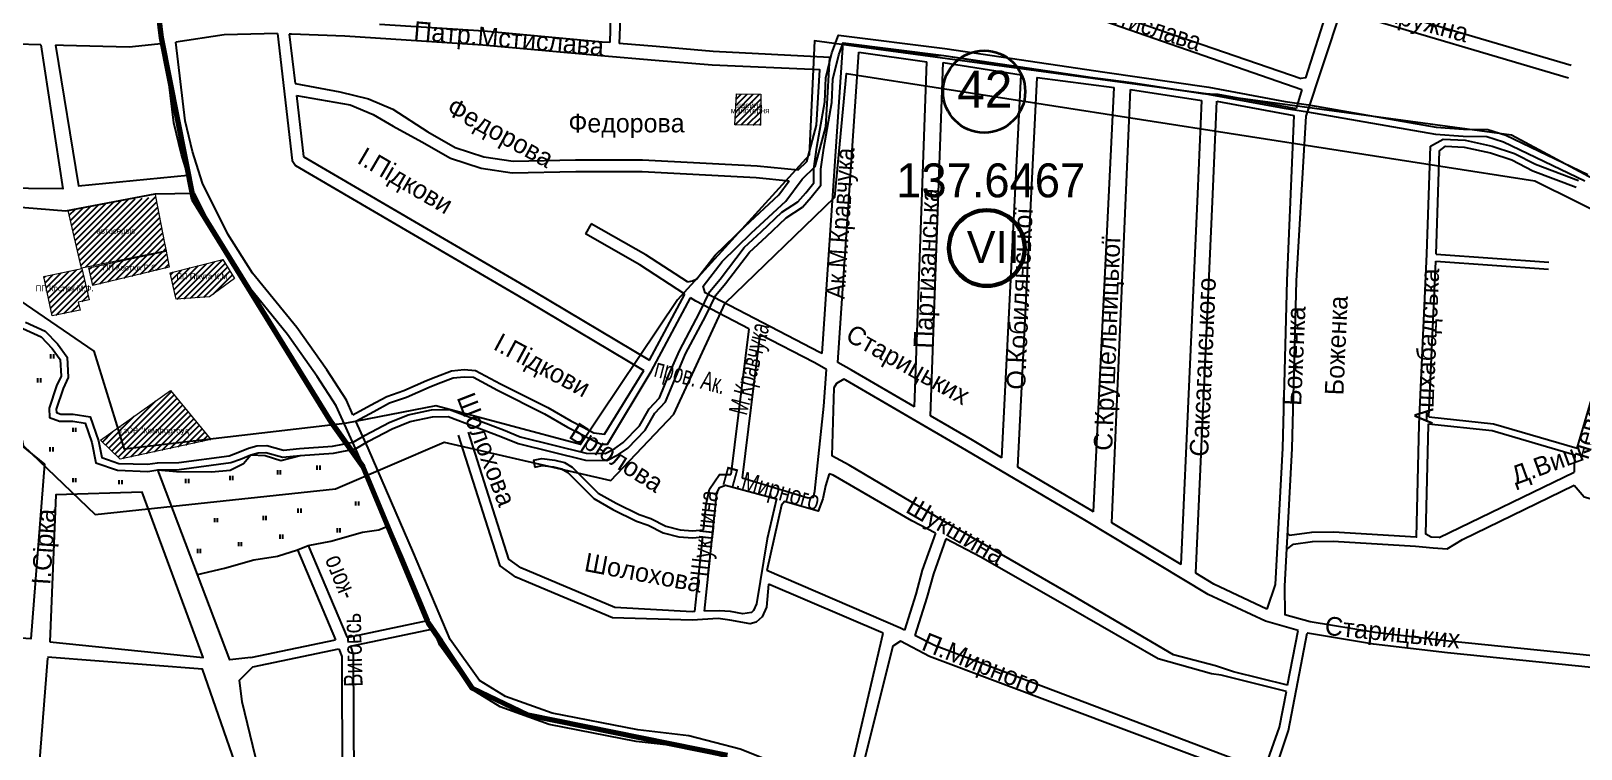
# Model space of a CAD drawing. Header units: millimetres. Extents: x 1378883 to 1389513, y 5662980 to 5673292.
# Drawn here: x 1382031 to 1383360, y 5668345 to 5668960 of the extents above; entities that cross this region are included whole.
import ezdxf
from ezdxf.enums import TextEntityAlignment as Align

# ---------------------------------------------------------------- set-up
doc = ezdxf.new("R2010")
doc.units = ezdxf.units.MM
doc.layers.add('_5Інше', color=252, linetype='Continuous', lineweight=25)
for name, color, linetype in [('N-raion', 1, 'Continuous'), ('zona', 3, 'Continuous'), ('вулиці', 7, 'Continuous'), ('ВулНазва', 7, 'Continuous'), ('залізниця', 7, 'Continuous'), ('КартаСкан', 252, 'Continuous'), ('район', 6, 'Continuous')]:
    doc.layers.add(name, color=color, linetype=linetype)
picture_1 = doc.add_image_def('image1.tif', size_in_pixel=(29607, 29619))
pattern_1 = [(45, (2.4066, 2.8008), (-2.6516504294, 2.6516504294), [])]

# ---------------------------------------------------------------- blocks, each defined once
blk = doc.blocks.new('ЧорнаПрибер')
at = {"layer": '_5Інше', "color": 160}
for points in [[(46520, 26580), (46376, 26657), (45778.7, 26738), (45774, 26640), (45661, 26516), (45578, 26392), (45454, 26425), (45376, 26410), (45187, 26388), (45161, 26472), (45092, 26519), (45016, 26517), (44938, 26604), (44308, 26925), (44144, 27538), (44159, 27607), (44144, 27692), (44004, 27740), (43276, 27823)], [(43250, 27771), (43990, 27681), (44096, 27646), (44086, 27552), (44258, 26887), (44900, 26556), (45010, 26462), (45084, 26468), (45100, 26391), (45162, 26332), (45368, 26354), (45461, 26394), (45604, 26361), (45658, 26418), (45702, 26513), (45796, 26604), (45806, 26710), (46396, 26618), (46505, 26564)]]:
    blk.add_lwpolyline(points, dxfattribs=at)

msp = doc.modelspace()

# ---------------------------------------------------------------- hatches: boundary and pattern name
at = {"layer": 'вулиці', "lineweight": -2}
h = msp.add_hatch(dxfattribs=at)
h.set_pattern_fill('ANSI31', color=2, scale=30, style=0)
h.set_pattern_definition(pattern_1)
h.paths.add_polyline_path([(1382636.3, 5668906.2), (1382634.9, 5668879.8), (1382656.9, 5668879.4), (1382657, 5668902.9), (1382657, 5668905.9)])
h.paths.add_polyline_path([(1382625.3, 5668889), (1382670.3, 5668889), (1382670.3, 5668894), (1382625.3, 5668894)], flags=9)
h.paths.add_polyline_path([(1382629.2, 5668894.2), (1382659.2, 5668894.2), (1382659.2, 5668899.2), (1382629.2, 5668899.2)], flags=9)
h = msp.add_hatch(dxfattribs=at)
h.set_pattern_fill('ANSI31', color=12, scale=30, style=0)
h.set_pattern_definition(pattern_1)
h.paths.add_polyline_path([(1382138.2, 5668818), (1382109.1, 5668815.1), (1382063.2, 5668806.2), (1382074.7, 5668757), (1382101.5, 5668762.4), (1382147.1, 5668771.8), (1382145.8, 5668778.3)])
h.paths.add_polyline_path([(1382086, 5668783.3), (1382122.1, 5668783.3), (1382122.1, 5668793.3), (1382086, 5668793.3)], flags=24)
h = msp.add_hatch(dxfattribs=at)
h.set_pattern_fill('ANSI31', color=2, scale=30, style=0)
h.set_pattern_definition(pattern_1)
h.paths.add_polyline_path([(1382147.2, 5668771.4), (1382081, 5668757.3), (1382084.3, 5668742), (1382149.8, 5668757.7)])
h.paths.add_polyline_path([(1382085.3, 5668753.7), (1382148.6, 5668753.7), (1382148.6, 5668761.2), (1382085.3, 5668761.2)], flags=24)
h = msp.add_hatch(dxfattribs=at)
h.set_pattern_fill('ANSI31', color=2, scale=30, style=0)
h.set_pattern_definition(pattern_1)
h.paths.add_polyline_path([(1382184.3, 5668732.4), (1382205.9, 5668748), (1382195.7, 5668764.4), (1382150.7, 5668753), (1382154.6, 5668735.1), (1382155.7, 5668730.2)])
h.paths.add_polyline_path([(1382147.3, 5668745.5), (1382210.7, 5668745.5), (1382210.7, 5668753), (1382147.3, 5668753)], flags=9)
h = msp.add_hatch(dxfattribs=at)
h.set_pattern_fill('ANSI31', color=2, scale=30, style=0)
h.set_pattern_definition(pattern_1)
h.paths.add_polyline_path([(1382073.4, 5668720.8), (1382071.9, 5668727.7), (1382081.3, 5668729.7), (1382077.8, 5668744.3), (1382074.8, 5668756.6), (1382042.3, 5668749.6), (1382049.6, 5668716)])
h.paths.add_polyline_path([(1382028.2, 5668735.9), (1382092.3, 5668735.9), (1382092.3, 5668743.4), (1382028.2, 5668743.4)], flags=9)
h = msp.add_hatch(dxfattribs=at)
h.set_pattern_fill('ANSI31', color=12, scale=30, style=0)
h.set_pattern_definition(pattern_1)
h.paths.add_polyline_path([(1382185.2, 5668610.3), (1382151, 5668652.1), (1382105.9, 5668619.9), (1382111.5, 5668601.8)])
h.paths.add_polyline_path([(1382107.9, 5668593.1), (1382185.6, 5668609.9), (1382185.2, 5668610.3), (1382111.5, 5668601.8), (1382105.9, 5668619.9), (1382091, 5668609.3)])
h.paths.add_polyline_path([(1382096.5, 5668612.9), (1382179.4, 5668612.9), (1382179.4, 5668621.6), (1382096.5, 5668621.6)], flags=9)

# ---------------------------------------------------------------- linework, layer by layer
at = {"layer": 'N-raion', "color": 1, "lineweight": 35}
msp.add_circle((1382848.5, 5668908.2), 35.2, dxfattribs=at)
at = {"layer": 'zona', "color": 3, "lineweight": 60}
msp.add_circle((1382850.8, 5668774.1), 32.5, dxfattribs=at)
at = {"layer": 'вулиці', "color": 7}
for p, q in [((1382048.5, 5668679.5), (1382048.5, 5668683.1)), ((1382050.9, 5668679.5), (1382050.9, 5668683.1)), ((1382037.3, 5668659), (1382037.3, 5668662.6)), ((1382039.7, 5668659), (1382039.7, 5668662.6)), ((1382067.4, 5668616.5), (1382067.4, 5668620.1)), ((1382069.8, 5668616.5), (1382069.8, 5668620.1)), ((1382047.9, 5668599.8), (1382047.9, 5668603.4)), ((1382050.3, 5668599.8), (1382050.3, 5668603.4)), ((1382276.8, 5668584.1), (1382276.8, 5668587.7)), ((1382279.2, 5668584.1), (1382279.2, 5668587.7)), ((1382067.5, 5668573.3), (1382067.5, 5668576.9)), ((1382069.9, 5668573.3), (1382069.9, 5668576.9)), ((1382107, 5668571.6), (1382107, 5668575.2)), ((1382109.4, 5668571.6), (1382109.4, 5668575.2)), ((1382164.2, 5668572.6), (1382164.2, 5668576.2)), ((1382166.6, 5668572.6), (1382166.6, 5668576.2)), ((1382202.1, 5668575.2), (1382202.1, 5668578.8)), ((1382204.5, 5668575.2), (1382204.5, 5668578.8)), ((1382243, 5668580.1), (1382243, 5668583.7)), ((1382245.4, 5668580.1), (1382245.4, 5668583.7)), ((1382260.5, 5668547.2), (1382260.5, 5668550.8)), ((1382262.9, 5668547.2), (1382262.9, 5668550.8)), ((1382309.9, 5668553.3), (1382309.9, 5668556.9)), ((1382312.3, 5668553.3), (1382312.3, 5668556.9)), ((1382188.9, 5668539.1), (1382188.9, 5668542.7)), ((1382191.3, 5668539.1), (1382191.3, 5668542.7)), ((1382230.6, 5668541), (1382230.6, 5668544.6)), ((1382233, 5668541), (1382233, 5668544.6)), ((1382294.1, 5668530.4), (1382294.1, 5668534)), ((1382296.5, 5668530.4), (1382296.5, 5668534)), ((1382209.5, 5668518.5), (1382209.5, 5668522.1)), ((1382211.9, 5668518.5), (1382211.9, 5668522.1)), ((1382245, 5668524.9), (1382245, 5668528.5)), ((1382247.4, 5668524.9), (1382247.4, 5668528.5)), ((1382174.3, 5668512.7), (1382174.3, 5668516.3)), ((1382176.7, 5668512.7), (1382176.7, 5668516.3))]:
    msp.add_line(p, q, dxfattribs=at)
for points in [[(1382530.7, 5669073.6), (1382527.7, 5668950.2)], [(1382540.4, 5669071.5), (1382535.7, 5668949.5)], [(1382854, 5669002.8), (1383121, 5668909.9)], [(1382856.6, 5669010.4), (1383120.4, 5668919.4)], [(1383135.5, 5668985.4), (1383143.1, 5668980), (1383124.1, 5668920.1), (1383120.4, 5668919.4)], [(1383157.4, 5668988.3), (1383351.9, 5668930.9)], [(1383154.3, 5668977.8), (1383124.3, 5668887.1), (1383116.1, 5668746.1), (1383112.2, 5668602.4), (1383106, 5668484.2), (1383106.4, 5668459.8)], [(1383154.3, 5668977.8), (1383349.4, 5668920.1)], [(1382242.6, 5668958), (1382197, 5668956.9), (1382155.5, 5668950.7)], [(1382242.6, 5668958), (1382255.3, 5668849.1), (1382258.1, 5668844.8), (1382456.9, 5668728.7), (1382556.7, 5668669.1)], [(1382527.7, 5668950.2), (1382520.9, 5668950.7), (1382419.7, 5668959.9), (1382330.2, 5668965.7)], [(1382039.8, 5668948.3), (1381997.7, 5668949.5), (1381958, 5668949.9)], [(1382145.6, 5668949.5), (1382115.4, 5668946.2), (1382059.2, 5668947.8), (1382052.3, 5668948)], [(1382165.9, 5668836.5), (1382160.3, 5668854.3), (1382153.7, 5668881.4), (1382145.6, 5668949.5)], [(1382307.3, 5668631.2), (1382301.7, 5668643.6), (1382285, 5668669.7), (1382259.3, 5668705.9), (1382221.3, 5668752.6), (1382200.2, 5668786.1), (1382178.4, 5668829.8), (1382169.9, 5668857), (1382163.6, 5668883.2), (1382155.5, 5668950.7)], [(1382252.7, 5668957.5), (1382257.7, 5668915.2)], [(1382689, 5668841.1), (1382696.4, 5668848.3), (1382704.9, 5668879.4), (1382707.6, 5668926.8), (1382615.3, 5668930.8), (1382566.4, 5668935), (1382519.9, 5668938.8), (1382418.8, 5668947.9), (1382300.3, 5668955.6), (1382254.8, 5668957.4), (1382252.7, 5668957.5)], [(1382716.2, 5668937.5), (1382616.1, 5668942.7), (1382567.4, 5668946.9), (1382535.7, 5668949.5)], [(1382709.5, 5668683.7), (1382727.6, 5668950)], [(1382727.6, 5668950), (1382799.9, 5668939.8), (1382813.9, 5668939.3), (1382895, 5668926.2), (1382974.9, 5668915.9), (1383035.7, 5668906.5), (1383048.8, 5668905.9), (1383115.9, 5668893.6)], [(1382609.4, 5668735.6), (1382607.6, 5668741.5), (1382623.8, 5668762.7), (1382649.1, 5668787.1), (1382678.6, 5668814.4), (1382692.4, 5668833.3), (1382703.6, 5668844), (1382712.8, 5668878.1), (1382716.2, 5668937.5)], [(1382723, 5668676.1), (1382741, 5668942.1)], [(1382741, 5668942.1), (1382799.4, 5668933.8)], [(1382788.7, 5668638.1), (1382799.4, 5668933.8)], [(1382802.4, 5668630.2), (1382813.3, 5668933.3)], [(1382813.3, 5668933.3), (1382880.2, 5668922.5)], [(1382863.8, 5668594.3), (1382880.2, 5668922.5)], [(1382877.4, 5668586.3), (1382894.1, 5668920.3)], [(1382893.8, 5668920.4), (1382894.1, 5668920.3), (1382960.1, 5668911.7)], [(1382257.7, 5668915.2), (1382296.2, 5668908), (1382320.7, 5668902.1), (1382341.6, 5668893.3), (1382371.6, 5668873.6), (1382395, 5668860.4), (1382419.5, 5668852.4), (1382444.7, 5668848.5), (1382498.2, 5668849.6), (1382555.5, 5668849.8), (1382653.9, 5668844.5), (1382689, 5668841.1)], [(1382258.9, 5668904.8), (1382305, 5668896.9), (1382324.6, 5668888.6), (1382341.8, 5668878.5), (1382366.4, 5668865.1), (1382390.9, 5668851.2), (1382417.2, 5668842.7), (1382444, 5668838.5), (1382498.4, 5668839.6), (1382555.2, 5668839.8), (1382653.1, 5668834.5), (1382681.4, 5668831.8)], [(1382258.9, 5668904.8), (1382265, 5668852.6), (1382265.2, 5668852.2), (1382462, 5668737.3), (1382561.5, 5668677.9)], [(1382942.3, 5668547.9), (1382960.1, 5668911.7)], [(1382957.9, 5668538.6), (1382974.1, 5668909.9)], [(1382974.1, 5668909.9), (1383035.1, 5668900.5)], [(1383121, 5668909.9), (1383115.9, 5668893.6)], [(1383017.3, 5668503), (1383031.6, 5668820.7), (1383035.1, 5668900.5)], [(1383029.9, 5668495.4), (1383044.6, 5668820.2), (1383048.1, 5668899.9)], [(1383048.1, 5668899.9), (1383114.1, 5668887.8)], [(1383114.1, 5668887.8), (1383108.1, 5668746.4), (1383104.2, 5668602.7), (1383098, 5668485.7), (1383090.8, 5668464.7)], [(1383231.1, 5668861.4), (1383242.1, 5668867.5)], [(1383242.1, 5668867.5), (1383260.8, 5668866.5), (1383284.1, 5668861.5), (1383303.3, 5668855.2), (1383321.3, 5668845.9), (1383358.1, 5668832)], [(1383108.4, 5668530.1), (1383110.3, 5668528), (1383129.4, 5668530.7), (1383147.9, 5668530.9), (1383219, 5668526.5), (1383219.2, 5668526.4), (1383221.5, 5668622.9), (1383228.1, 5668769.2), (1383231.1, 5668861.4)], [(1383236, 5668768.9), (1383239, 5668857.4), (1383244, 5668861.4), (1383260, 5668860.6), (1383282.5, 5668855.7), (1383300.9, 5668849.7), (1383318.8, 5668840.4), (1383356, 5668826.4)], [(1382594.1, 5668745.1), (1382598.6, 5668745.9), (1382602.3, 5668747.8), (1382617.8, 5668768.1), (1382643.7, 5668792.9), (1382672.6, 5668819.8), (1382681.4, 5668831.8)], [(1382372.8, 5668455.2), (1382350.2, 5668509.1), (1382311.3, 5668598.5), (1382292.9, 5668638.8), (1382276.7, 5668664.1), (1382251.3, 5668699.9), (1382213.2, 5668746.8), (1382191.4, 5668781.1), (1382171.5, 5668821.2)], [(1382591.8, 5668734.7), (1382553.3, 5668759.8), (1382506.6, 5668786.3)], [(1382594.1, 5668745.1), (1382558.5, 5668768.3), (1382511.6, 5668795)], [(1383229.8, 5668629.4), (1383235.8, 5668762.9)], [(1383235.8, 5668762.9), (1383332.2, 5668755.9)], [(1383236, 5668768.9), (1383332.6, 5668761.9)], [(1382561.5, 5668677.9), (1382591.8, 5668734.7)], [(1382709.5, 5668683.7), (1382707.6, 5668684.7), (1382609.4, 5668735.6), (1382609.4, 5668735.6)], [(1382309.8, 5668625.8), (1382325.3, 5668634), (1382338.8, 5668641.5), (1382353.3, 5668646.3), (1382372.6, 5668654.9), (1382380.4, 5668658.1), (1382393.3, 5668662.9), (1382402.8, 5668663.8), (1382410.7, 5668663.3), (1382431.3, 5668652.3), (1382471.6, 5668632), (1382491.3, 5668620.7), (1382501.4, 5668615.4), (1382512, 5668610), (1382520.1, 5668606.1), (1382525.7, 5668606.1), (1382563.1, 5668668.2), (1382596.8, 5668731.4)], [(1382646.7, 5668705), (1382601.3, 5668728.5), (1382596.8, 5668731.4)], [(1382646.7, 5668705), (1382631.3, 5668580)], [(1382656.2, 5668700.1), (1382641.1, 5668577.1)], [(1382713.3, 5668670.1), (1382702.9, 5668675.9), (1382656.2, 5668700.1)], [(1382307.3, 5668631.2), (1382322.4, 5668639.3), (1382336.4, 5668647), (1382351.1, 5668651.9), (1382370.3, 5668660.5), (1382378.3, 5668663.6), (1382391.9, 5668668.8), (1382402.8, 5668669.9), (1382412.4, 5668669.1), (1382434, 5668657.6), (1382474.4, 5668637.3), (1382494.1, 5668626), (1382504.2, 5668620.8), (1382513.8, 5668615.8), (1382520.8, 5668615), (1382523.1, 5668614.6), (1382556.7, 5668669.1)], [(1382641.1, 5668577.1), (1382697.6, 5668559.9), (1382702.3, 5668560.6), (1382703.3, 5668565.6), (1382711, 5668638.7), (1382713.3, 5668670.1)], [(1382788.7, 5668638.1), (1382734.7, 5668669.5), (1382723, 5668676.1)], [(1383229.8, 5668629.4), (1383285.3, 5668623.5), (1383356.9, 5668602.7), (1383375.8, 5668666.5)], [(1382728.2, 5668661.7), (1382722, 5668657.9), (1382719.5, 5668654.2), (1382717.9, 5668596.1)], [(1383117.8, 5668446.3), (1383089.6, 5668454.2), (1383040.7, 5668477.2), (1382934.7, 5668540.8), (1382833.3, 5668600.7), (1382729.8, 5668660.8), (1382728.2, 5668661.7)], [(1382730.3, 5668308.3), (1382639.3, 5668344.6), (1382595.4, 5668356.1), (1382551.7, 5668361), (1382478.3, 5668375.3), (1382438.1, 5668389.8), (1382415.9, 5668403.5), (1382390.6, 5668438.6), (1382359.4, 5668513), (1382320.5, 5668602.6), (1382309.8, 5668625.8)], [(1382863.8, 5668594.3), (1382838.4, 5668609.3), (1382802.4, 5668630.2)], [(1382663.6, 5668486.1), (1382661.9, 5668466.2), (1382658.3, 5668458), (1382653, 5668453.3), (1382647.8, 5668452), (1382630.6, 5668455.2), (1382620.5, 5668456.5), (1382598.3, 5668455.1), (1382529.8, 5668457), (1382446.9, 5668492.1), (1382433.5, 5668501.8), (1382398, 5668613.6)], [(1382600.5, 5668462.5), (1382598.1, 5668462.4), (1382531.8, 5668465.9), (1382451.3, 5668499.9), (1382441.1, 5668507.4), (1382406.5, 5668616.3)], [(1383238.7, 5668525.9), (1383231.7, 5668526.4), (1383227.3, 5668528.8), (1383229.5, 5668622.7), (1383229.6, 5668623.4)], [(1383229.6, 5668623.4), (1383284.1, 5668617.6), (1383355, 5668596.9)], [(1382462.3, 5668592.3), (1382469.4, 5668593.6), (1382480.4, 5668592.4), (1382488.6, 5668590.4), (1382495.2, 5668586.4), (1382517.6, 5668564.1), (1382533.1, 5668555.3), (1382552.7, 5668545.6), (1382562.8, 5668542.3), (1382575.6, 5668535.7), (1382587.9, 5668532.6), (1382598.6, 5668531.7), (1382607.8, 5668532.7)], [(1382463.4, 5668586.4), (1382469.7, 5668587.6), (1382479.3, 5668586.5), (1382486.3, 5668584.8), (1382491.5, 5668581.6), (1382514, 5668559.3), (1382530.3, 5668550), (1382550.4, 5668540), (1382560.5, 5668536.7), (1382573.4, 5668530.1), (1382586.9, 5668526.7), (1382598.7, 5668525.7), (1382607.2, 5668526.6)], [(1383108.7, 5668399.5), (1383062.2, 5668410.8), (1383046.8, 5668416.1), (1383010.8, 5668425.3), (1382924.3, 5668476.2), (1382837.6, 5668526.4), (1382820.1, 5668536.4), (1382732.8, 5668588), (1382717.9, 5668596.1)], [(1382942.3, 5668547.9), (1382939.9, 5668549.4), (1382877.4, 5668586.3)], [(1383355, 5668596.9), (1383354.4, 5668587.1), (1383354.4, 5668582)], [(1382607.8, 5668532.7), (1382610.1, 5668554.6), (1382613, 5668567.3), (1382621.5, 5668580), (1382631.3, 5668580)], [(1382715.7, 5668580.5), (1382712.5, 5668570.3), (1382710.3, 5668559.2), (1382706.3, 5668548.7), (1382677.4, 5668557), (1382674.7, 5668553.6), (1382662.1, 5668497.6)], [(1382806.8, 5668529.6), (1382786.6, 5668540.3), (1382719, 5668579.4), (1382715.7, 5668580.5)], [(1382608.7, 5668462.8), (1382619.3, 5668564), (1382621.6, 5668568.8), (1382626.8, 5668571), (1382670.6, 5668559.1), (1382662.4, 5668525)], [(1383354.4, 5668570.9), (1383363, 5668560.8), (1383445.1, 5668537.4)], [(1383017.3, 5668503), (1382957.9, 5668538.6)], [(1382600.5, 5668462.5), (1382607.2, 5668526.6)], [(1382662.4, 5668525), (1382653.4, 5668469.1), (1382650.8, 5668463.4), (1382649, 5668461.8), (1382641.6, 5668460.6), (1382631, 5668462.6), (1382621.2, 5668463.2), (1382608.7, 5668462.8)], [(1382806.8, 5668529.6), (1382795.5, 5668497.9), (1382789.9, 5668477.4), (1382780.2, 5668446.5)], [(1382815.8, 5668524.9), (1382805, 5668494.9), (1382799.5, 5668474.6), (1382789.2, 5668441.9)], [(1383107.7, 5668393.9), (1383051.6, 5668408.1), (1383043.5, 5668409), (1382997.7, 5668421.9), (1382923.2, 5668464.9), (1382845.6, 5668509.1), (1382815.8, 5668524.9)], [(1383107.6, 5668515.7), (1383113.6, 5668520.4), (1383130, 5668522.7), (1383147.7, 5668522.9), (1383218.4, 5668518.5), (1383233.5, 5668517.2), (1383245.4, 5668516.4), (1383258.5, 5668524.4)], [(1382780.2, 5668446.5), (1382776.7, 5668448.4), (1382662.1, 5668497.6)], [(1383090.8, 5668464.7), (1383045.5, 5668486), (1383029.9, 5668495.4)], [(1382761.8, 5668443.9), (1382663.6, 5668486.1)], [(1382302.5, 5668440.4), (1382372.8, 5668455.2)], [(1383418.1, 5668419.7), (1383246.8, 5668437), (1383183.7, 5668444.5), (1383127.9, 5668453.8), (1383106.4, 5668459.8)], [(1382305.2, 5668432.8), (1382376, 5668447.7)], [(1382642.9, 5668332.4), (1382636.2, 5668335.1), (1382593.5, 5668346.2), (1382550.2, 5668351.1), (1382475.6, 5668365.6), (1382433.7, 5668380.8), (1382408.9, 5668396.1), (1382381.9, 5668433.6), (1382376, 5668447.7)], [(1382730.3, 5668308.3), (1382761.8, 5668443.9)], [(1383088.5, 5668326.2), (1382805.9, 5668433.3), (1382789.2, 5668441.9)], [(1383086.1, 5668290.3), (1383109.3, 5668360.5), (1383125.5, 5668444.1)], [(1383108.7, 5668399.5), (1383117.8, 5668446.3)], [(1383416.9, 5668409.8), (1383245.8, 5668427.1), (1383182.3, 5668434.6), (1383125.8, 5668444), (1383125.5, 5668444.1)], [(1382219.8, 5668423), (1382292.5, 5668438.3)], [(1382221.4, 5668415.2), (1382295.3, 5668430.7)], [(1382776.9, 5668437), (1382770.3, 5668432.9), (1382738.2, 5668305.1)], [(1383085.3, 5668317.3), (1382801.8, 5668424.1), (1382776.9, 5668437)], [(1382234.2, 5668307.3), (1382226, 5668328.7), (1382212.3, 5668385), (1382210.2, 5668403.7), (1382221.4, 5668415.2)], [(1383101.8, 5668363.5), (1383107.7, 5668393.9)], [(1383088.5, 5668326.2), (1383101.8, 5668363.5)]]:
    msp.add_lwpolyline(points, dxfattribs=at)
at = {"layer": 'вулиці', "color": 7, "lineweight": -2}
for points in [[(1382039.8, 5668948.3), (1382058.6, 5668825), (1381969.8, 5668825.8), (1381958, 5668949.9)], [(1382024.4, 5668705.1), (1382040.1, 5668697.9), (1382049.6, 5668688.1), (1382056.4, 5668678.6), (1382057.1, 5668664.4), (1382053.3, 5668655.9), (1382046.9, 5668636.9), (1382047.3, 5668628.8), (1382055.8, 5668625.6), (1382067.2, 5668625.6), (1382077.7, 5668624), (1382083.4, 5668607.4), (1382087, 5668590), (1382105.6, 5668583.6), (1382131.5, 5668582.7), (1382140.2, 5668584.1), (1382158.5, 5668584.4), (1382202.7, 5668590.2), (1382210.9, 5668593.2), (1382219.7, 5668596.9), (1382226, 5668598.7), (1382232.7, 5668598.9), (1382247.4, 5668594.9), (1382262, 5668596.4), (1382290.6, 5668598.3), (1382309.7, 5668602.1), (1382320.7, 5668608.5), (1382340.9, 5668619.1), (1382356.5, 5668625.4), (1382375.5, 5668629.5), (1382389.1, 5668629.8), (1382434.1, 5668612.6), (1382448.9, 5668606.5), (1382506.6, 5668592.2), (1382525, 5668592.1), (1382535, 5668597.2), (1382543, 5668602.7), (1382557.8, 5668618.1), (1382566.1, 5668632.6), (1382575.2, 5668642.3), (1382583.8, 5668663), (1382592.6, 5668683.4), (1382609.9, 5668715.9), (1382618.4, 5668733.7), (1382626.9, 5668743.7), (1382647.3, 5668770.5), (1382661.8, 5668784.1), (1382678.7, 5668800.1), (1382692.9, 5668809.1), (1382700.3, 5668817.6), (1382708.5, 5668828), (1382708.5, 5668841.6), (1382711.1, 5668859.6), (1382717.8, 5668898.8), (1382718.7, 5668919), (1382723.8, 5668939.7), (1382727.6, 5668950), (1382813.9, 5668939.3), (1382951.2, 5668918.9), (1383040.2, 5668906.1), (1383105.7, 5668893.9), (1383125.6, 5668891), (1383235.4, 5668871.8), (1383259.1, 5668870), (1383279.4, 5668869.6), (1383293.7, 5668865.2), (1383363.5, 5668831.7)], [(1382026.7, 5668710.6), (1382043.6, 5668702.8), (1382054.2, 5668692), (1382062.4, 5668680.7), (1382063.1, 5668663.2), (1382058.9, 5668653.7), (1382053, 5668636.1), (1382053.1, 5668633.1), (1382056.9, 5668631.6), (1382067.6, 5668631.6), (1382082.2, 5668629.4), (1382089.2, 5668609), (1382092.2, 5668594.6), (1382106.7, 5668589.5), (1382131.2, 5668588.8), (1382139.7, 5668590), (1382158.1, 5668590.3), (1382201.2, 5668596.1), (1382208.8, 5668598.8), (1382217.7, 5668602.6), (1382225, 5668604.7), (1382233.4, 5668604.9), (1382247.9, 5668601), (1382261.5, 5668602.4), (1382289.8, 5668604.3), (1382307.5, 5668607.8), (1382317.9, 5668613.7), (1382338.3, 5668624.6), (1382354.7, 5668631.2), (1382374.8, 5668635.4), (1382390.1, 5668635.8), (1382436.3, 5668618.2), (1382450.8, 5668612.2), (1382507.3, 5668598.2), (1382523.6, 5668598.1), (1382531.9, 5668602.3), (1382539.1, 5668607.3), (1382553, 5668621.7), (1382561.3, 5668636.2), (1382570.1, 5668645.6), (1382578.2, 5668665.4), (1382587.2, 5668686), (1382604.5, 5668718.6), (1382613.3, 5668737), (1382622.2, 5668747.5), (1382642.8, 5668774.5), (1382657.7, 5668788.4), (1382675, 5668804.9), (1382688.9, 5668813.7), (1382695.7, 5668821.4), (1382702.5, 5668830.1), (1382702.5, 5668842), (1382705.1, 5668860.5), (1382711.8, 5668899.5), (1382712.8, 5668919.9), (1382718, 5668941.5), (1382723.6, 5668956.6), (1382814.7, 5668945.2), (1382952, 5668924.9), (1383041.2, 5668912), (1383106.7, 5668899.8), (1383126.5, 5668896.9), (1383236.1, 5668877.8), (1383259.4, 5668876), (1383280.4, 5668875.6), (1383295.9, 5668870.8), (1383366.1, 5668837.1)], [(1382052.3, 5668948), (1382072.2, 5668827.4), (1382165.9, 5668836.5)], [(1381928.2, 5668812.6), (1381955.4, 5668813), (1381976.6, 5668813), (1382061.3, 5668805.9), (1382137.7, 5668820.6), (1382171.5, 5668821.2)], [(1381970.2, 5668647.6), (1382043, 5668588.9), (1382031.3, 5668439.2), (1381951.7, 5668444.4), (1381970.2, 5668647.6)], [(1382140.2, 5668584.1), (1382156, 5668582.7), (1382186.2, 5668582.2), (1382202.1, 5668583.8), (1382213.5, 5668589.3), (1382219.7, 5668596.9), (1382232.1, 5668596.2), (1382245.6, 5668591.9), (1382262, 5668596.4), (1382290.6, 5668598.3), (1382309.7, 5668602.1)], [(1382219.8, 5668423), (1382201.7, 5668421.1), (1382140.2, 5668584.1)], [(1383238.7, 5668525.9), (1383354.4, 5668582)], [(1382047.5, 5668436.5), (1382179.1, 5668423.2), (1382126.8, 5668564.9), (1382052.7, 5668562.5), (1382047.5, 5668436.5)], [(1383258.5, 5668524.4), (1383354.4, 5668570.9)], [(1382174, 5668494.4), (1382197.2, 5668499.7), (1382222.5, 5668507), (1382242.8, 5668510), (1382259.9, 5668515.3), (1382269.1, 5668519.2), (1382288.3, 5668523), (1382315.7, 5668530.5), (1382329.5, 5668532.6), (1382338.3, 5668536.4)], [(1382259.9, 5668515.3), (1382292.5, 5668438.3)], [(1382269.1, 5668519.2), (1382302.5, 5668440.4)], [(1382295.3, 5668430.7), (1382297.7, 5668424), (1382298.2, 5668316.4), (1382297.7, 5668290.1)], [(1382305.2, 5668432.8), (1382307.7, 5668425.7), (1382308.2, 5668316.3), (1382307.7, 5668288.7)], [(1382045.4, 5668422.5), (1382038.2, 5668328), (1382215.3, 5668307.1), (1382178.4, 5668413.1), (1382045.5, 5668423.3)]]:
    msp.add_lwpolyline(points, dxfattribs=at)
at = {"layer": 'вулиці', "color": 1}
for points in [[(1382511.6, 5668795), (1382506.6, 5668786.3)], [(1382462.3, 5668592.3), (1382463.4, 5668586.4)]]:
    msp.add_lwpolyline(points, dxfattribs=at)
at = {"layer": 'ВулНазва', "color": 7, "lineweight": 9}
for points in [[(1382636.3, 5668906.2), (1382657, 5668905.9), (1382657, 5668902.9), (1382656.9, 5668879.4), (1382634.9, 5668879.8), (1382636.3, 5668906.2)], [(1382063.2, 5668806.2), (1382137.7, 5668820.6), (1382138.1, 5668818.4), (1382145.8, 5668778.3), (1382147.1, 5668771.8), (1382101.5, 5668762.4), (1382074.7, 5668757), (1382063.2, 5668806.2)], [(1382081, 5668757.3), (1382147.2, 5668771.4), (1382149.8, 5668757.7), (1382084.3, 5668742), (1382081, 5668757.3)], [(1382150.7, 5668753), (1382195.7, 5668764.4), (1382205.9, 5668748), (1382184.3, 5668732.4), (1382155.7, 5668730.2), (1382154.6, 5668735.1), (1382150.7, 5668753)], [(1382042.3, 5668749.6), (1382074.8, 5668756.6), (1382077.8, 5668744.3), (1382081.3, 5668729.7), (1382071.9, 5668727.7), (1382073.4, 5668720.8), (1382049.6, 5668716), (1382042.3, 5668749.6)], [(1382151, 5668652.1), (1382185.6, 5668609.9), (1382107.9, 5668593.1), (1382091, 5668609.3), (1382151, 5668652.1)]]:
    msp.add_lwpolyline(points, close=True, dxfattribs=at)
at = {"layer": 'район', "color": 6, "lineweight": 100}
msp.add_lwpolyline([(1382628.5, 5668339.2), (1382457.7, 5668373.7), (1382409.9, 5668396.5), (1382383, 5668436.9), (1382372.1, 5668452.6), (1382369.7, 5668458.3), (1382316, 5668586.5), (1382289.1, 5668624.7), (1382170.7, 5668816.1), (1382143.3, 5668954.2), (1382119.8, 5669148), (1382102.5, 5669223.5), (1382064.3, 5669334.6), (1381984.9, 5669488.5), (1381961.6, 5669534.9), (1381951, 5669556.5), (1381934.5, 5669582.3), (1381838.2, 5669579.9), (1381700.2, 5669551.8), (1381523.7, 5669474.8), (1381437.5, 5669405.2), (1381323.2, 5669285.2), (1381277.9, 5669210.3)], dxfattribs=at)

# ---------------------------------------------------------------- block references
at = {"layer": 'залізниця'}
msp.add_blockref('ЧорнаПрибер', (1336924.5, 5642213.8), dxfattribs=at)

# ---------------------------------------------------------------- texts
at = {"layer": 'N-raion', "color": 1, "lineweight": 35}
msp.add_text('42', height=31.73, dxfattribs=at).set_placement((1382825.5, 5668894.4))
msp.add_text('137.6467', height=29.05, dxfattribs=at).set_placement((1382854.1, 5668817.6), align=Align.CENTER)
at = {"layer": 'zona', "color": 3, "lineweight": 60}
msp.add_text('VII', height=27.66, dxfattribs=at).set_placement((1382833.6, 5668761.2))
at = {"layer": 'ВулНазва', "color": 1, "lineweight": 9}
for s, rotation, width, p in [('Патр.Мстислава', 342.2008, 0.9, (1382963.1, 5668970.5)), ('Ак.М.Кравчука', 86.1584, 0.9, (1382727.5, 5668795.2)), ('М.Кравчука', 75.6136, 0.7, (1382649.4, 5668670.2)), ('пров. Ак.', 345.3355, 0.7, (1382596, 5668661.8)), ('П.Мирного', 344.5435, 0.8, (1382665.4, 5668565.8)), ('Шукшина', 83.6229, 0.8, (1382611, 5668529.3)), ('-кого', 111.8905, 0.8, (1382294.4, 5668491.2)), ('Виговсь', 91.438, 0.8, (1382307, 5668429.6))]:
    msp.add_text(s, height=16, rotation=rotation, dxfattribs=dict(at, width=width)).set_placement(p, align=Align.MIDDLE)
for s, rotation, p in [('Окружна', 345.0146, (1383220.9, 5668967)), ('Патр.Мстислава', 355.1889, (1382440.9, 5668951.4)), ('Федорова', 331.4347, (1382432.6, 5668871)), ('І.Пiдкови', 329.6286, (1382351.5, 5668830.3)), ('Партизанська', 87.3712, (1382801.4, 5668756.7)), ('О.Кобилянської', 87.5695, (1382878.5, 5668730.8)), ('С.Крушельницької', 87.8049, (1382956.1, 5668692)), ('Саксаганського', 87.5069, (1383035.9, 5668672.1)), ('Ашхабадська', 87.596, (1383229.7, 5668689.8)), ('Боженка', 87.4118, (1383150.5, 5668690.6)), ('Боженка', 87.4118, (1383114.3, 5668681.6)), ('Старицьких', 330.918, (1382782.2, 5668672.3)), ('І.Пiдкови', 331.6821, (1382468.8, 5668672.1)), ('невецького', 73.0737, (1383377.1, 5668647)), ('Шолохова', 291.1306, (1382421.8, 5668601.4)), ('Брюлова', 327.5016, (1382532.1, 5668592.6)), ('Д.Виш-', 20.0656, (1383335.3, 5668588.4)), ('Шукшина', 329.9443, (1382823, 5668529.9)), ('І.Сiрка', 86.2175, (1382044, 5668518)), ('Шолохова', 349.4339, (1382556.4, 5668495.8)), ('Старицьких', 354.1295, (1383198.5, 5668442.4)), ('П.Мирного', 338.1644, (1382845.4, 5668415.5))]:
    msp.add_text(s, height=16, rotation=rotation, dxfattribs=at).set_placement(p, align=Align.MIDDLE)
at = {"layer": 'ВулНазва', "color": 7, "lineweight": 9}
for s, p in [('майстерня', (1382647.8, 5668891.5)), ('швейна ', (1382647.5, 5668896.7)), ('автосервіс', (1382104.1, 5668788.3)), ('ПП Костюк Р.Є.', (1382116.9, 5668757.4)), ('ПП Пікута К.М.', (1382179, 5668749.3)), ('ПП Костюк М.Ф.', (1382060.2, 5668739.6)), ('ТзОВ "Комфортбуд"', (1382137.9, 5668617.2))]:
    msp.add_text(s, height=5, dxfattribs=at).set_placement(p, align=Align.MIDDLE)
at = {"layer": 'ВулНазва', "color": 1, "lineweight": 9}
msp.add_text('Федорова', height=16, dxfattribs=at).set_placement((1382541.9, 5668878.9), align=Align.MIDDLE)

# ---------------------------------------------------------------- pictures from other files: only their frames are drawn
at = {"layer": 'КартаСкан'}
image = msp.add_image(picture_1, insert=(1378952, 5663192.3), size_in_units=(10026.9, 10031), rotation=0.39543, dxfattribs=at)
image.dxf.flags = 15

doc.saveas('drawing.dxf')
